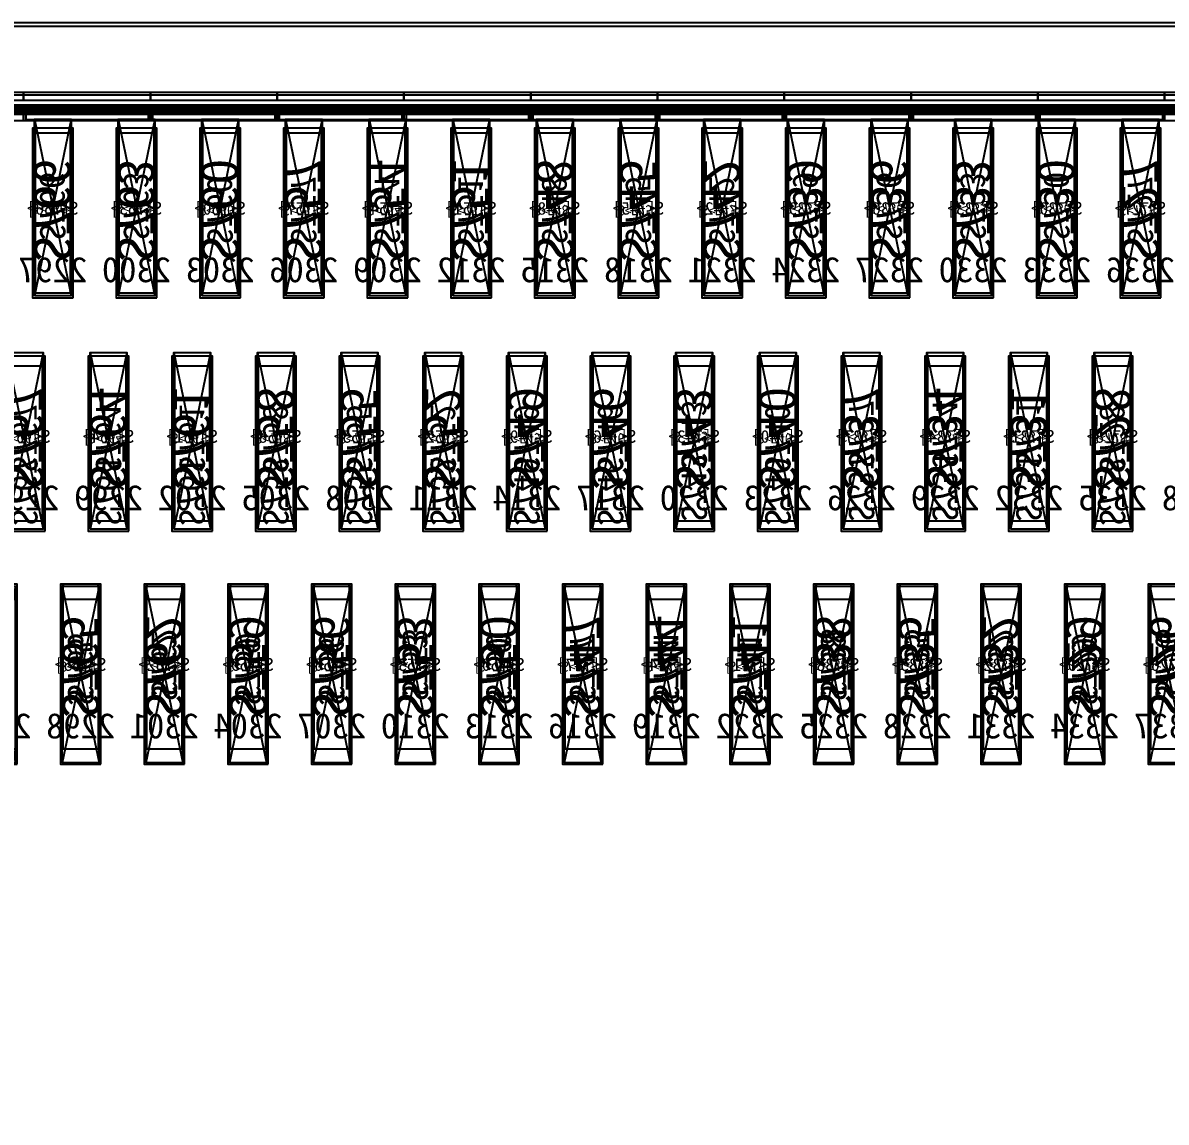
# Model space of a CAD drawing. Header units: millimetres. Extents: x 427 to 2444, y 137 to 817.
# Drawn here: x 1140.5465 to 1140.9974, y 301.2176 to 301.6514 of the extents above; entities that cross this region are included whole.
import ezdxf
from ezdxf.enums import TextEntityAlignment as Align

# ---------------------------------------------------------------- set-up
doc = ezdxf.new("R2010")
doc.units = ezdxf.units.MM
for name, color, linetype in [('L0', 211, 'Continuous'), ('L102', 91, 'Continuous'), ('L114', 213, 'Continuous'), ('L240', 60, 'Continuous'), ('L241', 200, 'Continuous'), ('L242', 51, 'Continuous'), ('L245', 53, 'Continuous'), ('L246', 93, 'Continuous'), ('L247', 13, 'Continuous'), ('L59', 140, 'Continuous'), ('L63', 4, 'Continuous'), ('L98', 150, 'Continuous')]:
    doc.layers.add(name, color=color, linetype=linetype)
doc.styles.add('txt', font='simhei.ttf')

# ---------------------------------------------------------------- blocks, each defined once
blk = doc.blocks.new('HX8394_F_PAD')
at = {"layer": 'L0'}
blk.add_lwpolyline([(-13.86, -0.4025), (-13.86, 0.4025), (13.86, 0.4025), (13.86, -0.4025), (-13.86, -0.4025)], close=True, dxfattribs=at)
at = {"layer": 'L241'}
blk.add_lwpolyline([(-13.9, -0.435), (-13.9, 0.435), (13.9, 0.435), (13.9, -0.435), (-13.9, -0.435)], close=True, dxfattribs=at)
at = {"layer": 'L242'}
for points in [[(-5.347, 0.3285), (-5.3485, 0.33), (-5.3485, 0.392), (-5.347, 0.3935), (-5.334, 0.3935), (-5.3325, 0.392), (-5.3325, 0.33), (-5.334, 0.3285), (-5.347, 0.3285)], [(-5.314, 0.3285), (-5.3155, 0.33), (-5.3155, 0.392), (-5.314, 0.3935), (-5.301, 0.3935), (-5.2995, 0.392), (-5.2995, 0.33), (-5.301, 0.3285), (-5.314, 0.3285)], [(-5.281, 0.3285), (-5.2825, 0.33), (-5.2825, 0.392), (-5.281, 0.3935), (-5.268, 0.3935), (-5.2665, 0.392), (-5.2665, 0.33), (-5.268, 0.3285), (-5.281, 0.3285)], [(-5.248, 0.3285), (-5.2495, 0.33), (-5.2495, 0.392), (-5.248, 0.3935), (-5.235, 0.3935), (-5.2335, 0.392), (-5.2335, 0.33), (-5.235, 0.3285), (-5.248, 0.3285)], [(-5.215, 0.3285), (-5.2165, 0.33), (-5.2165, 0.392), (-5.215, 0.3935), (-5.202, 0.3935), (-5.2005, 0.392), (-5.2005, 0.33), (-5.202, 0.3285), (-5.215, 0.3285)], [(-5.182, 0.3285), (-5.1835, 0.33), (-5.1835, 0.392), (-5.182, 0.3935), (-5.169, 0.3935), (-5.1675, 0.392), (-5.1675, 0.33), (-5.169, 0.3285), (-5.182, 0.3285)], [(-5.149, 0.3285), (-5.1505, 0.33), (-5.1505, 0.392), (-5.149, 0.3935), (-5.136, 0.3935), (-5.1345, 0.392), (-5.1345, 0.33), (-5.136, 0.3285), (-5.149, 0.3285)], [(-5.116, 0.3285), (-5.1175, 0.33), (-5.1175, 0.392), (-5.116, 0.3935), (-5.103, 0.3935), (-5.1015, 0.392), (-5.1015, 0.33), (-5.103, 0.3285), (-5.116, 0.3285)], [(-5.083, 0.3285), (-5.0845, 0.33), (-5.0845, 0.392), (-5.083, 0.3935), (-5.07, 0.3935), (-5.0685, 0.392), (-5.0685, 0.33), (-5.07, 0.3285), (-5.083, 0.3285)], [(-5.05, 0.3285), (-5.0515, 0.33), (-5.0515, 0.392), (-5.05, 0.3935), (-5.037, 0.3935), (-5.0355, 0.392), (-5.0355, 0.33), (-5.037, 0.3285), (-5.05, 0.3285)], [(-5.017, 0.3285), (-5.0185, 0.33), (-5.0185, 0.392), (-5.017, 0.3935), (-5.004, 0.3935), (-5.0025, 0.392), (-5.0025, 0.33), (-5.004, 0.3285), (-5.017, 0.3285)], [(-4.984, 0.3285), (-4.9855, 0.33), (-4.9855, 0.392), (-4.984, 0.3935), (-4.971, 0.3935), (-4.9695, 0.392), (-4.9695, 0.33), (-4.971, 0.3285), (-4.984, 0.3285)], [(-4.951, 0.3285), (-4.9525, 0.33), (-4.9525, 0.392), (-4.951, 0.3935), (-4.938, 0.3935), (-4.9365, 0.392), (-4.9365, 0.33), (-4.938, 0.3285), (-4.951, 0.3285)], [(-4.918, 0.3285), (-4.9195, 0.33), (-4.9195, 0.392), (-4.918, 0.3935), (-4.905, 0.3935), (-4.9035, 0.392), (-4.9035, 0.33), (-4.905, 0.3285), (-4.918, 0.3285)], [(-5.336, 0.2385), (-5.3375, 0.24), (-5.3375, 0.302), (-5.336, 0.3035), (-5.323, 0.3035), (-5.3215, 0.302), (-5.3215, 0.24), (-5.323, 0.2385), (-5.336, 0.2385)], [(-5.303, 0.2385), (-5.3045, 0.24), (-5.3045, 0.302), (-5.303, 0.3035), (-5.29, 0.3035), (-5.2885, 0.302), (-5.2885, 0.24), (-5.29, 0.2385), (-5.303, 0.2385)], [(-5.27, 0.2385), (-5.2715, 0.24), (-5.2715, 0.302), (-5.27, 0.3035), (-5.257, 0.3035), (-5.2555, 0.302), (-5.2555, 0.24), (-5.257, 0.2385), (-5.27, 0.2385)], [(-5.237, 0.2385), (-5.2385, 0.24), (-5.2385, 0.302), (-5.237, 0.3035), (-5.224, 0.3035), (-5.2225, 0.302), (-5.2225, 0.24), (-5.224, 0.2385), (-5.237, 0.2385)], [(-5.204, 0.2385), (-5.2055, 0.24), (-5.2055, 0.302), (-5.204, 0.3035), (-5.191, 0.3035), (-5.1895, 0.302), (-5.1895, 0.24), (-5.191, 0.2385), (-5.204, 0.2385)], [(-5.171, 0.2385), (-5.1725, 0.24), (-5.1725, 0.302), (-5.171, 0.3035), (-5.158, 0.3035), (-5.1565, 0.302), (-5.1565, 0.24), (-5.158, 0.2385), (-5.171, 0.2385)], [(-5.138, 0.2385), (-5.1395, 0.24), (-5.1395, 0.302), (-5.138, 0.3035), (-5.125, 0.3035), (-5.1235, 0.302), (-5.1235, 0.24), (-5.125, 0.2385), (-5.138, 0.2385)], [(-5.105, 0.2385), (-5.1065, 0.24), (-5.1065, 0.302), (-5.105, 0.3035), (-5.092, 0.3035), (-5.0905, 0.302), (-5.0905, 0.24), (-5.092, 0.2385), (-5.105, 0.2385)], [(-5.072, 0.2385), (-5.0735, 0.24), (-5.0735, 0.302), (-5.072, 0.3035), (-5.059, 0.3035), (-5.0575, 0.302), (-5.0575, 0.24), (-5.059, 0.2385), (-5.072, 0.2385)], [(-5.039, 0.2385), (-5.0405, 0.24), (-5.0405, 0.302), (-5.039, 0.3035), (-5.026, 0.3035), (-5.0245, 0.302), (-5.0245, 0.24), (-5.026, 0.2385), (-5.039, 0.2385)], [(-5.006, 0.2385), (-5.0075, 0.24), (-5.0075, 0.302), (-5.006, 0.3035), (-4.993, 0.3035), (-4.9915, 0.302), (-4.9915, 0.24), (-4.993, 0.2385), (-5.006, 0.2385)], [(-4.973, 0.2385), (-4.9745, 0.24), (-4.9745, 0.302), (-4.973, 0.3035), (-4.96, 0.3035), (-4.9585, 0.302), (-4.9585, 0.24), (-4.96, 0.2385), (-4.973, 0.2385)], [(-4.94, 0.2385), (-4.9415, 0.24), (-4.9415, 0.302), (-4.94, 0.3035), (-4.927, 0.3035), (-4.9255, 0.302), (-4.9255, 0.24), (-4.927, 0.2385), (-4.94, 0.2385)], [(-4.907, 0.2385), (-4.9085, 0.24), (-4.9085, 0.302), (-4.907, 0.3035), (-4.894, 0.3035), (-4.8925, 0.302), (-4.8925, 0.24), (-4.894, 0.2385), (-4.907, 0.2385)], [(-5.358, 0.1485), (-5.3595, 0.15), (-5.3595, 0.212), (-5.358, 0.2135), (-5.345, 0.2135), (-5.3435, 0.212), (-5.3435, 0.15), (-5.345, 0.1485), (-5.358, 0.1485)], [(-5.325, 0.1485), (-5.3265, 0.15), (-5.3265, 0.212), (-5.325, 0.2135), (-5.312, 0.2135), (-5.3105, 0.212), (-5.3105, 0.15), (-5.312, 0.1485), (-5.325, 0.1485)], [(-5.292, 0.1485), (-5.2935, 0.15), (-5.2935, 0.212), (-5.292, 0.2135), (-5.279, 0.2135), (-5.2775, 0.212), (-5.2775, 0.15), (-5.279, 0.1485), (-5.292, 0.1485)], [(-5.259, 0.1485), (-5.2605, 0.15), (-5.2605, 0.212), (-5.259, 0.2135), (-5.246, 0.2135), (-5.2445, 0.212), (-5.2445, 0.15), (-5.246, 0.1485), (-5.259, 0.1485)], [(-5.226, 0.1485), (-5.2275, 0.15), (-5.2275, 0.212), (-5.226, 0.2135), (-5.213, 0.2135), (-5.2115, 0.212), (-5.2115, 0.15), (-5.213, 0.1485), (-5.226, 0.1485)], [(-5.193, 0.1485), (-5.1945, 0.15), (-5.1945, 0.212), (-5.193, 0.2135), (-5.18, 0.2135), (-5.1785, 0.212), (-5.1785, 0.15), (-5.18, 0.1485), (-5.193, 0.1485)], [(-5.16, 0.1485), (-5.1615, 0.15), (-5.1615, 0.212), (-5.16, 0.2135), (-5.147, 0.2135), (-5.1455, 0.212), (-5.1455, 0.15), (-5.147, 0.1485), (-5.16, 0.1485)], [(-5.127, 0.1485), (-5.1285, 0.15), (-5.1285, 0.212), (-5.127, 0.2135), (-5.114, 0.2135), (-5.1125, 0.212), (-5.1125, 0.15), (-5.114, 0.1485), (-5.127, 0.1485)], [(-5.094, 0.1485), (-5.0955, 0.15), (-5.0955, 0.212), (-5.094, 0.2135), (-5.081, 0.2135), (-5.0795, 0.212), (-5.0795, 0.15), (-5.081, 0.1485), (-5.094, 0.1485)], [(-5.061, 0.1485), (-5.0625, 0.15), (-5.0625, 0.212), (-5.061, 0.2135), (-5.048, 0.2135), (-5.0465, 0.212), (-5.0465, 0.15), (-5.048, 0.1485), (-5.061, 0.1485)], [(-5.028, 0.1485), (-5.0295, 0.15), (-5.0295, 0.212), (-5.028, 0.2135), (-5.015, 0.2135), (-5.0135, 0.212), (-5.0135, 0.15), (-5.015, 0.1485), (-5.028, 0.1485)], [(-4.995, 0.1485), (-4.9965, 0.15), (-4.9965, 0.212), (-4.995, 0.2135), (-4.982, 0.2135), (-4.9805, 0.212), (-4.9805, 0.15), (-4.982, 0.1485), (-4.995, 0.1485)], [(-4.962, 0.1485), (-4.9635, 0.15), (-4.9635, 0.212), (-4.962, 0.2135), (-4.949, 0.2135), (-4.9475, 0.212), (-4.9475, 0.15), (-4.949, 0.1485), (-4.962, 0.1485)], [(-4.929, 0.1485), (-4.9305, 0.15), (-4.9305, 0.212), (-4.929, 0.2135), (-4.916, 0.2135), (-4.9145, 0.212), (-4.9145, 0.15), (-4.916, 0.1485), (-4.929, 0.1485)]]:
    blk.add_lwpolyline(points, close=True, dxfattribs=at)
at = {"layer": 'L247', "style": 'txt'}
for s, p in [('S730', (-5.3075, 0.362666)), ('S733', (-5.2745, 0.362666)), ('S736', (-5.2415, 0.362666)), ('S739', (-5.2085, 0.362666)), ('S763', (-4.9445, 0.362666)), ('S766', (-4.9115, 0.362666)), ('S727', (-5.3405, 0.361)), ('S742', (-5.1755, 0.361)), ('S745', (-5.1425, 0.361)), ('S748', (-5.1095, 0.361)), ('S751', (-5.0765, 0.361)), ('S754', (-5.0435, 0.361)), ('S757', (-5.0105, 0.361)), ('S760', (-4.9775, 0.361)), ('S731', (-5.2965, 0.272666)), ('S734', (-5.2635, 0.272666)), ('S737', (-5.2305, 0.272666)), ('S743', (-5.1645, 0.272666)), ('S764', (-4.9335, 0.271)), ('S728', (-5.3295, 0.271)), ('S740', (-5.1975, 0.271)), ('S746', (-5.1315, 0.271)), ('S749', (-5.0985, 0.271)), ('S752', (-5.0655, 0.271)), ('S755', (-5.0325, 0.271)), ('S758', (-4.9995, 0.271)), ('S761', (-4.9665, 0.271)), ('S767', (-4.9005, 0.271)), ('S726', (-5.3515, 0.182666)), ('S732', (-5.2855, 0.182666)), ('S735', (-5.2525, 0.182666)), ('S738', (-5.2195, 0.182666)), ('S741', (-5.1865, 0.181)), ('S744', (-5.1535, 0.181)), ('S747', (-5.1205, 0.181)), ('S753', (-5.0545, 0.182666)), ('S756', (-5.0215, 0.181)), ('S762', (-4.9555, 0.182666)), ('S729', (-5.3185, 0.181)), ('S750', (-5.0875, 0.181)), ('S759', (-4.9885, 0.181)), ('S765', (-4.9225, 0.181))]:
    blk.add_text(s, height=0.01, rotation=90, dxfattribs=at).set_placement(p, align=Align.MIDDLE_CENTER)
blk = doc.blocks.new('NTBUMP_65X16')
at = {"layer": 'L242'}
blk.add_lwpolyline([(-0.008, -0.0325), (-0.008, 0.0325), (0.008, 0.0325), (0.008, -0.0325), (-0.008, -0.0325)], close=True, dxfattribs=at)
blk = doc.blocks.new('ILI9881C_AA_NTBUMP_PM_875UM')
at = {"layer": 'L241'}
blk.add_lwpolyline([(-13.92, -0.4375), (-13.92, 0.4375), (13.92, 0.4375), (13.92, -0.4375), (-13.92, -0.4375)], close=True, dxfattribs=at)
at = {"rotation": 180}
for p in [(-5.3405, 0.365), (-5.3075, 0.365), (-5.2745, 0.365), (-5.2415, 0.365), (-5.2085, 0.365), (-5.1755, 0.365), (-5.1425, 0.365), (-5.1095, 0.365), (-5.0765, 0.365), (-5.0435, 0.365), (-5.0105, 0.365), (-4.9775, 0.365), (-4.9445, 0.365), (-4.9115, 0.365), (-5.3295, 0.275), (-5.2965, 0.275), (-5.2635, 0.275), (-5.2305, 0.275), (-5.1975, 0.275), (-5.1645, 0.275), (-5.1315, 0.275), (-5.0985, 0.275), (-5.0655, 0.275), (-5.0325, 0.275), (-4.9995, 0.275), (-4.9665, 0.275), (-4.9335, 0.275), (-4.9005, 0.275), (-5.3515, 0.185), (-5.3185, 0.185), (-5.2855, 0.185), (-5.2525, 0.185), (-5.2195, 0.185), (-5.1865, 0.185), (-5.1535, 0.185), (-5.1205, 0.185), (-5.0875, 0.185), (-5.0545, 0.185), (-5.0215, 0.185), (-4.9885, 0.185), (-4.9555, 0.185), (-4.9225, 0.185)]:
    blk.add_blockref('NTBUMP_65X16', p, dxfattribs=at)
at = {"layer": 'L246', "style": 'txt'}
for s, p in [('S727', (-5.3405, 0.365)), ('S730', (-5.3075, 0.365)), ('S733', (-5.2745, 0.365)), ('S736', (-5.2415, 0.365)), ('S739', (-5.2085, 0.365)), ('S742', (-5.1755, 0.365)), ('S745', (-5.1425, 0.365)), ('S748', (-5.1095, 0.365)), ('S751', (-5.0765, 0.365)), ('S754', (-5.0435, 0.365)), ('S757', (-5.0105, 0.365)), ('S760', (-4.9775, 0.365)), ('S763', (-4.9445, 0.365)), ('S766', (-4.9115, 0.365)), ('S728', (-5.3295, 0.275)), ('S731', (-5.2965, 0.275)), ('S734', (-5.2635, 0.275)), ('S737', (-5.2305, 0.275)), ('S740', (-5.1975, 0.275)), ('S743', (-5.1645, 0.275)), ('S746', (-5.1315, 0.275)), ('S749', (-5.0985, 0.275)), ('S752', (-5.0655, 0.275)), ('S755', (-5.0325, 0.275)), ('S758', (-4.9995, 0.275)), ('S761', (-4.9665, 0.275)), ('S764', (-4.9335, 0.275)), ('S767', (-4.9005, 0.275)), ('S726', (-5.3515, 0.185)), ('S729', (-5.3185, 0.185)), ('S732', (-5.2855, 0.185)), ('S735', (-5.2525, 0.185)), ('S738', (-5.2195, 0.185)), ('S741', (-5.1865, 0.185)), ('S744', (-5.1535, 0.185)), ('S747', (-5.1205, 0.185)), ('S750', (-5.0875, 0.185)), ('S753', (-5.0545, 0.185)), ('S756', (-5.0215, 0.185)), ('S759', (-4.9885, 0.185)), ('S762', (-4.9555, 0.185)), ('S765', (-4.9225, 0.185))]:
    blk.add_text(s, height=0.015, rotation=90, dxfattribs=at).set_placement(p, align=Align.MIDDLE_CENTER)
for s, p in [('2336', (-5.3405, 0.341666)), ('2333', (-5.3075, 0.341666)), ('2330', (-5.2745, 0.341666)), ('2327', (-5.2415, 0.341666)), ('2324', (-5.2085, 0.341666)), ('2321', (-5.1755, 0.341666)), ('2318', (-5.1425, 0.341666)), ('2315', (-5.1095, 0.341666)), ('2312', (-5.0765, 0.341666)), ('2309', (-5.0435, 0.341666)), ('2306', (-5.0105, 0.341666)), ('2303', (-4.9775, 0.341666)), ('2300', (-4.9445, 0.341666)), ('2297', (-4.9115, 0.341666)), ('2338', (-5.3625, 0.251666)), ('2335', (-5.3295, 0.251666)), ('2332', (-5.2965, 0.251666)), ('2329', (-5.2635, 0.251666)), ('2326', (-5.2305, 0.251666)), ('2323', (-5.1975, 0.251666)), ('2320', (-5.1645, 0.251666)), ('2317', (-5.1315, 0.251666)), ('2314', (-5.0985, 0.251666)), ('2311', (-5.0655, 0.251666)), ('2308', (-5.0325, 0.251666)), ('2305', (-4.9995, 0.251666)), ('2302', (-4.9665, 0.251666)), ('2299', (-4.9335, 0.251666)), ('2296', (-4.9005, 0.251666)), ('2337', (-5.3515, 0.161666)), ('2334', (-5.3185, 0.161666)), ('2331', (-5.2855, 0.161666)), ('2328', (-5.2525, 0.161666)), ('2325', (-5.2195, 0.161666)), ('2322', (-5.1865, 0.161666)), ('2319', (-5.1535, 0.161666)), ('2316', (-5.1205, 0.161666)), ('2313', (-5.0875, 0.161666)), ('2310', (-5.0545, 0.161666)), ('2307', (-5.0215, 0.161666)), ('2304', (-4.9885, 0.161666)), ('2301', (-4.9555, 0.161666)), ('2298', (-4.9225, 0.161666)), ('2295', (-4.8895, 0.161666))]:
    blk.add_text(s, height=0.01, dxfattribs=at).set_placement(p, align=Align.MIDDLE_CENTER)
blk = doc.blocks.new('OUT_3BUMP')
at = {"layer": 'L242'}
for points in [[(0, 0.206), (0, 0.271), (0.016, 0.271), (0.016, 0.206), (0, 0.206)], [(0.011, 0.116), (0.011, 0.181), (0.027, 0.181), (0.027, 0.116), (0.011, 0.116)], [(0.022, 0.026), (0.022, 0.091), (0.038, 0.091), (0.038, 0.026), (0.022, 0.026)]]:
    blk.add_lwpolyline(points, close=True, dxfattribs=at)
blk = doc.blocks.new('JD9365Z_PAD_20170829_Y880')
at = {"layer": 'L241'}
blk.add_lwpolyline([(-13.95, -0.41), (-13.95, 0.41), (13.95, 0.41), (13.95, -0.41), (-13.95, -0.41)], close=True, dxfattribs=at)
at = {"row_count": 1, "column_count": 372, "row_spacing": 0.245, "column_spacing": 0.033}
blk.add_blockref('OUT_3BUMP', (-13.6645, 0.13), dxfattribs=at)
at = {"layer": 'L240', "style": 'txt'}
for s, p in [('S[727]', (-5.3405, 0.369333)), ('S[730]', (-5.3075, 0.369333)), ('S[733]', (-5.2745, 0.369333)), ('S[736]', (-5.2415, 0.369333)), ('S[739]', (-5.2085, 0.369333)), ('S[742]', (-5.1755, 0.369333)), ('S[745]', (-5.1425, 0.369333)), ('S[748]', (-5.1095, 0.369333)), ('S[751]', (-5.0765, 0.369333)), ('S[754]', (-5.0435, 0.369333)), ('S[757]', (-5.0105, 0.369333)), ('S[760]', (-4.9775, 0.369333)), ('S[763]', (-4.9445, 0.369333)), ('S[766]', (-4.9115, 0.369333)), ('S[728]', (-5.3295, 0.279333)), ('S[731]', (-5.2965, 0.279333)), ('S[734]', (-5.2635, 0.279333)), ('S[737]', (-5.2305, 0.279333)), ('S[740]', (-5.1975, 0.279333)), ('S[743]', (-5.1645, 0.279333)), ('S[746]', (-5.1315, 0.279333)), ('S[749]', (-5.0985, 0.279333)), ('S[752]', (-5.0655, 0.279333)), ('S[755]', (-5.0325, 0.279333)), ('S[758]', (-4.9995, 0.279333)), ('S[761]', (-4.9665, 0.279333)), ('S[764]', (-4.9335, 0.279333)), ('S[767]', (-4.9005, 0.279333)), ('S[726]', (-5.3515, 0.189333)), ('S[729]', (-5.3185, 0.189333)), ('S[732]', (-5.2855, 0.189333)), ('S[735]', (-5.2525, 0.189333)), ('S[738]', (-5.2195, 0.189333)), ('S[741]', (-5.1865, 0.189333)), ('S[744]', (-5.1535, 0.189333)), ('S[747]', (-5.1205, 0.189333)), ('S[750]', (-5.0875, 0.189333)), ('S[753]', (-5.0545, 0.189333)), ('S[756]', (-5.0215, 0.189333)), ('S[759]', (-4.9885, 0.189333)), ('S[762]', (-4.9555, 0.189333)), ('S[765]', (-4.9225, 0.189333))]:
    blk.add_text(s, height=0.005, dxfattribs=at).set_placement(p, align=Align.MIDDLE_CENTER)
blk = doc.blocks.new('NV3052C3P_BUMP_ORI_20190911')
at = {"layer": 'L241'}
blk.add_lwpolyline([(-13.8, -0.398), (-13.8, 0.398), (13.8, 0.398), (13.8, -0.398), (-13.8, -0.398)], close=True, dxfattribs=at)
at = {"layer": 'L242'}
for points in [[(-5.3485, 0.32), (-5.3485, 0.385), (-5.3325, 0.385), (-5.3325, 0.32), (-5.3485, 0.32)], [(-5.3155, 0.32), (-5.3155, 0.385), (-5.2995, 0.385), (-5.2995, 0.32), (-5.3155, 0.32)], [(-5.2825, 0.32), (-5.2825, 0.385), (-5.2665, 0.385), (-5.2665, 0.32), (-5.2825, 0.32)], [(-5.2495, 0.32), (-5.2495, 0.385), (-5.2335, 0.385), (-5.2335, 0.32), (-5.2495, 0.32)], [(-5.2165, 0.32), (-5.2165, 0.385), (-5.2005, 0.385), (-5.2005, 0.32), (-5.2165, 0.32)], [(-5.1835, 0.32), (-5.1835, 0.385), (-5.1675, 0.385), (-5.1675, 0.32), (-5.1835, 0.32)], [(-5.1505, 0.32), (-5.1505, 0.385), (-5.1345, 0.385), (-5.1345, 0.32), (-5.1505, 0.32)], [(-5.1175, 0.32), (-5.1175, 0.385), (-5.1015, 0.385), (-5.1015, 0.32), (-5.1175, 0.32)], [(-5.0845, 0.32), (-5.0845, 0.385), (-5.0685, 0.385), (-5.0685, 0.32), (-5.0845, 0.32)], [(-5.0515, 0.32), (-5.0515, 0.385), (-5.0355, 0.385), (-5.0355, 0.32), (-5.0515, 0.32)], [(-5.0185, 0.32), (-5.0185, 0.385), (-5.0025, 0.385), (-5.0025, 0.32), (-5.0185, 0.32)], [(-4.9855, 0.32), (-4.9855, 0.385), (-4.9695, 0.385), (-4.9695, 0.32), (-4.9855, 0.32)], [(-4.9525, 0.32), (-4.9525, 0.385), (-4.9365, 0.385), (-4.9365, 0.32), (-4.9525, 0.32)], [(-4.9195, 0.32), (-4.9195, 0.385), (-4.9035, 0.385), (-4.9035, 0.32), (-4.9195, 0.32)], [(-5.3375, 0.23), (-5.3375, 0.295), (-5.3215, 0.295), (-5.3215, 0.23), (-5.3375, 0.23)], [(-5.3045, 0.23), (-5.3045, 0.295), (-5.2885, 0.295), (-5.2885, 0.23), (-5.3045, 0.23)], [(-5.2715, 0.23), (-5.2715, 0.295), (-5.2555, 0.295), (-5.2555, 0.23), (-5.2715, 0.23)], [(-5.2385, 0.23), (-5.2385, 0.295), (-5.2225, 0.295), (-5.2225, 0.23), (-5.2385, 0.23)], [(-5.2055, 0.23), (-5.2055, 0.295), (-5.1895, 0.295), (-5.1895, 0.23), (-5.2055, 0.23)], [(-5.1725, 0.23), (-5.1725, 0.295), (-5.1565, 0.295), (-5.1565, 0.23), (-5.1725, 0.23)], [(-5.1395, 0.23), (-5.1395, 0.295), (-5.1235, 0.295), (-5.1235, 0.23), (-5.1395, 0.23)], [(-5.1065, 0.23), (-5.1065, 0.295), (-5.0905, 0.295), (-5.0905, 0.23), (-5.1065, 0.23)], [(-5.0735, 0.23), (-5.0735, 0.295), (-5.0575, 0.295), (-5.0575, 0.23), (-5.0735, 0.23)], [(-5.0405, 0.23), (-5.0405, 0.295), (-5.0245, 0.295), (-5.0245, 0.23), (-5.0405, 0.23)], [(-5.0075, 0.23), (-5.0075, 0.295), (-4.9915, 0.295), (-4.9915, 0.23), (-5.0075, 0.23)], [(-4.9745, 0.23), (-4.9745, 0.295), (-4.9585, 0.295), (-4.9585, 0.23), (-4.9745, 0.23)], [(-4.9415, 0.23), (-4.9415, 0.295), (-4.9255, 0.295), (-4.9255, 0.23), (-4.9415, 0.23)], [(-4.9085, 0.23), (-4.9085, 0.295), (-4.8925, 0.295), (-4.8925, 0.23), (-4.9085, 0.23)], [(-5.3595, 0.14), (-5.3595, 0.205), (-5.3435, 0.205), (-5.3435, 0.14), (-5.3595, 0.14)], [(-5.3265, 0.14), (-5.3265, 0.205), (-5.3105, 0.205), (-5.3105, 0.14), (-5.3265, 0.14)], [(-5.2935, 0.14), (-5.2935, 0.205), (-5.2775, 0.205), (-5.2775, 0.14), (-5.2935, 0.14)], [(-5.2605, 0.14), (-5.2605, 0.205), (-5.2445, 0.205), (-5.2445, 0.14), (-5.2605, 0.14)], [(-5.2275, 0.14), (-5.2275, 0.205), (-5.2115, 0.205), (-5.2115, 0.14), (-5.2275, 0.14)], [(-5.1945, 0.14), (-5.1945, 0.205), (-5.1785, 0.205), (-5.1785, 0.14), (-5.1945, 0.14)], [(-5.1615, 0.14), (-5.1615, 0.205), (-5.1455, 0.205), (-5.1455, 0.14), (-5.1615, 0.14)], [(-5.1285, 0.14), (-5.1285, 0.205), (-5.1125, 0.205), (-5.1125, 0.14), (-5.1285, 0.14)], [(-5.0955, 0.14), (-5.0955, 0.205), (-5.0795, 0.205), (-5.0795, 0.14), (-5.0955, 0.14)], [(-5.0625, 0.14), (-5.0625, 0.205), (-5.0465, 0.205), (-5.0465, 0.14), (-5.0625, 0.14)], [(-5.0295, 0.14), (-5.0295, 0.205), (-5.0135, 0.205), (-5.0135, 0.14), (-5.0295, 0.14)], [(-4.9965, 0.14), (-4.9965, 0.205), (-4.9805, 0.205), (-4.9805, 0.14), (-4.9965, 0.14)], [(-4.9635, 0.14), (-4.9635, 0.205), (-4.9475, 0.205), (-4.9475, 0.14), (-4.9635, 0.14)], [(-4.9305, 0.14), (-4.9305, 0.205), (-4.9145, 0.205), (-4.9145, 0.14), (-4.9305, 0.14)]]:
    blk.add_lwpolyline(points, close=True, dxfattribs=at)
at = {"layer": 'L245', "style": 'txt'}
for s, p in [('S<727>', (-5.340527, 0.353333)), ('S<730>', (-5.307527, 0.353333)), ('S<733>', (-5.274527, 0.353333)), ('S<736>', (-5.241527, 0.353333)), ('S<739>', (-5.208527, 0.353333)), ('S<742>', (-5.175527, 0.353333)), ('S<745>', (-5.142527, 0.353333)), ('S<748>', (-5.109527, 0.353333)), ('S<751>', (-5.076527, 0.353333)), ('S<754>', (-5.043527, 0.353333)), ('S<757>', (-5.010527, 0.353333)), ('S<760>', (-4.977527, 0.353333)), ('S<763>', (-4.944527, 0.353333)), ('S<766>', (-4.911527, 0.353333)), ('S<728>', (-5.329527, 0.263333)), ('S<731>', (-5.296527, 0.263333)), ('S<734>', (-5.263527, 0.263333)), ('S<737>', (-5.230527, 0.263333)), ('S<740>', (-5.197527, 0.263333)), ('S<743>', (-5.164527, 0.263333)), ('S<746>', (-5.131527, 0.263333)), ('S<749>', (-5.098527, 0.263333)), ('S<752>', (-5.065527, 0.263333)), ('S<755>', (-5.032527, 0.263333)), ('S<758>', (-4.999527, 0.263333)), ('S<761>', (-4.966527, 0.263333)), ('S<764>', (-4.933527, 0.263333)), ('S<767>', (-4.900527, 0.263333)), ('S<726>', (-5.351527, 0.173333)), ('S<729>', (-5.318527, 0.173333)), ('S<732>', (-5.285527, 0.173333)), ('S<735>', (-5.252527, 0.173333)), ('S<738>', (-5.219527, 0.173333)), ('S<741>', (-5.186527, 0.173333)), ('S<744>', (-5.153527, 0.173333)), ('S<747>', (-5.120527, 0.173333)), ('S<750>', (-5.087527, 0.173333)), ('S<753>', (-5.054527, 0.173333)), ('S<756>', (-5.021527, 0.173333)), ('S<759>', (-4.988527, 0.173333)), ('S<762>', (-4.955527, 0.173333)), ('S<765>', (-4.922527, 0.173333))]:
    blk.add_text(s, height=0.005, dxfattribs=at).set_placement(p, align=Align.MIDDLE_CENTER)
blk = doc.blocks.new('BUMP_14_65')
at = {"layer": 'L242'}
blk.add_lwpolyline([(-0.007, -0.022), (-0.007, 0.043), (0.007, 0.043), (0.007, -0.022), (-0.007, -0.022)], close=True, dxfattribs=at)
blk = doc.blocks.new('FL11283_A_OTHER')
at = {"layer": 'L102'}
blk.add_lwpolyline([(-13.86, 0), (-13.86, 0.41), (0, 0.41), (0, 0), (-13.86, 0)], close=True, dxfattribs=at)
at = {"layer": 'L241'}
blk.add_lwpolyline([(-13.86, -0.41), (-13.86, 0.41), (13.86, 0.41), (13.86, 0.404), (-13.854, 0.404), (-13.854, -0.404), (13.854, -0.404), (13.854, 0.404), (13.86, 0.404), (13.86, -0.41), (-13.86, -0.41)], close=True, dxfattribs=at)
at = {"layer": 'L59'}
blk.add_lwpolyline([(-13.86, -0.41), (-13.86, 0.41), (13.86, 0.41), (13.86, -0.41), (-13.86, -0.41)], close=True, dxfattribs=at)
for p in [(-5.3405, 0.358), (-5.3075, 0.358), (-5.2745, 0.358), (-5.2415, 0.358), (-5.2085, 0.358), (-5.1755, 0.358), (-5.1425, 0.358), (-5.1095, 0.358), (-5.0765, 0.358), (-5.0435, 0.358), (-5.0105, 0.358), (-4.9775, 0.358), (-4.9445, 0.358), (-4.9115, 0.358), (-5.3295, 0.268), (-5.2965, 0.268), (-5.2635, 0.268), (-5.2305, 0.268), (-5.1975, 0.268), (-5.1645, 0.268), (-5.1315, 0.268), (-5.0985, 0.268), (-5.0655, 0.268), (-5.0325, 0.268), (-4.9995, 0.268), (-4.9665, 0.268), (-4.9335, 0.268), (-4.9005, 0.268), (-5.3515, 0.178), (-5.3185, 0.178), (-5.2855, 0.178), (-5.2525, 0.178), (-5.2195, 0.178), (-5.1865, 0.178), (-5.1535, 0.178), (-5.1205, 0.178), (-5.0875, 0.178), (-5.0545, 0.178), (-5.0215, 0.178), (-4.9885, 0.178), (-4.9555, 0.178), (-4.9225, 0.178)]:
    blk.add_blockref('BUMP_14_65', p)
at = {"layer": 'L102', "style": 'txt'}
for s, p in [('S727', (-5.3405, 0.3685)), ('S730', (-5.3075, 0.370166)), ('S733', (-5.2745, 0.370166)), ('S736', (-5.2415, 0.370166)), ('S739', (-5.2085, 0.370166)), ('S742', (-5.1755, 0.3685)), ('S745', (-5.1425, 0.3685)), ('S748', (-5.1095, 0.3685)), ('S751', (-5.0765, 0.3685)), ('S754', (-5.0435, 0.3685)), ('S757', (-5.0105, 0.3685)), ('S760', (-4.9775, 0.3685)), ('S763', (-4.9445, 0.370166)), ('S766', (-4.9115, 0.370166)), ('S731', (-5.2965, 0.259166)), ('S734', (-5.2635, 0.259166)), ('S737', (-5.2305, 0.259166)), ('S743', (-5.1645, 0.259166)), ('S764', (-4.9335, 0.2575)), ('S728', (-5.3295, 0.2575)), ('S740', (-5.1975, 0.2575)), ('S746', (-5.1315, 0.2575)), ('S749', (-5.0985, 0.2575)), ('S752', (-5.0655, 0.2575)), ('S755', (-5.0325, 0.2575)), ('S758', (-4.9995, 0.2575)), ('S761', (-4.9665, 0.2575)), ('S767', (-4.9005, 0.2575)), ('S726', (-5.3515, 0.188166)), ('S729', (-5.3185, 0.1865)), ('S732', (-5.2855, 0.188166)), ('S735', (-5.2525, 0.188166)), ('S738', (-5.2195, 0.188166)), ('S741', (-5.1865, 0.1865)), ('S744', (-5.1535, 0.1865)), ('S747', (-5.1205, 0.1865)), ('S750', (-5.0875, 0.1865)), ('S753', (-5.0545, 0.188166)), ('S756', (-5.0215, 0.1865)), ('S759', (-4.9885, 0.1865)), ('S762', (-4.9555, 0.188166)), ('S765', (-4.9225, 0.1865))]:
    blk.add_text(s, height=0.01, rotation=90, dxfattribs=at).set_placement(p, align=Align.MIDDLE_CENTER)
blk = doc.blocks.new('GC9702_LCDPAD_BUMP')
at = {"layer": 'L242'}
blk.add_lwpolyline([(-0.008, -0.0325), (-0.008, 0.0325), (0.008, 0.0325), (0.008, -0.0325), (-0.008, -0.0325)], close=True, dxfattribs=at)
blk = doc.blocks.new('GC9702_BUMP_NOCOMPENSATION')
at = {"layer": 'L114', "const_width": 0.004}
for points in [[(-5.4, 0.378), (-5.35, 0.378)], [(-5.4, 0.378), (-5.35, 0.378)], [(-5.4, 0.378), (-5.35, 0.378)], [(-5.4, 0.378), (-5.35, 0.378)], [(-5.35, 0.378), (-5.3, 0.378)], [(-5.35, 0.378), (-5.3, 0.378)], [(-5.35, 0.378), (-5.3, 0.378)], [(-5.35, 0.378), (-5.3, 0.378)], [(-5.3, 0.378), (-5.25, 0.378)], [(-5.3, 0.378), (-5.25, 0.378)], [(-5.3, 0.378), (-5.25, 0.378)], [(-5.3, 0.378), (-5.25, 0.378)], [(-5.25, 0.378), (-5.2, 0.378)], [(-5.25, 0.378), (-5.2, 0.378)], [(-5.25, 0.378), (-5.2, 0.378)], [(-5.25, 0.378), (-5.2, 0.378)], [(-5.2, 0.378), (-5.15, 0.378)], [(-5.2, 0.378), (-5.15, 0.378)], [(-5.2, 0.378), (-5.15, 0.378)], [(-5.2, 0.378), (-5.15, 0.378)], [(-5.15, 0.378), (-5.1, 0.378)], [(-5.15, 0.378), (-5.1, 0.378)], [(-5.15, 0.378), (-5.1, 0.378)], [(-5.15, 0.378), (-5.1, 0.378)], [(-5.1, 0.378), (-5.05, 0.378)], [(-5.1, 0.378), (-5.05, 0.378)], [(-5.1, 0.378), (-5.05, 0.378)], [(-5.1, 0.378), (-5.05, 0.378)], [(-5.05, 0.378), (-5, 0.378)], [(-5.05, 0.378), (-5, 0.378)], [(-5.05, 0.378), (-5, 0.378)], [(-5.05, 0.378), (-5, 0.378)], [(-5, 0.378), (-4.95, 0.378)], [(-5, 0.378), (-4.95, 0.378)], [(-5, 0.378), (-4.95, 0.378)], [(-5, 0.378), (-4.95, 0.378)], [(-4.95, 0.378), (-4.9, 0.378)], [(-4.95, 0.378), (-4.9, 0.378)], [(-4.95, 0.378), (-4.9, 0.378)], [(-4.95, 0.378), (-4.9, 0.378)], [(-4.9, 0.378), (-4.85, 0.378)], [(-4.9, 0.378), (-4.85, 0.378)], [(-4.9, 0.378), (-4.85, 0.378)], [(-4.9, 0.378), (-4.85, 0.378)]]:
    blk.add_lwpolyline(points, dxfattribs=at)
at = {"layer": 'L114'}
for points in [[(-5.4, 0.374), (-5.4, 0.38), (-5.35, 0.38), (-5.35, 0.374), (-5.4, 0.374)], [(-5.4, 0.374), (-5.4, 0.38), (-5.35, 0.38), (-5.35, 0.374), (-5.4, 0.374)], [(-5.35, 0.374), (-5.35, 0.38), (-5.3, 0.38), (-5.3, 0.374), (-5.35, 0.374)], [(-5.35, 0.374), (-5.35, 0.38), (-5.3, 0.38), (-5.3, 0.374), (-5.35, 0.374)], [(-5.34926, 0.37443), (-5.34926, 0.379), (-5.30082, 0.379), (-5.30082, 0.37443), (-5.34926, 0.37443)], [(-5.34926, 0.37443), (-5.34926, 0.379), (-5.30082, 0.379), (-5.30082, 0.37443), (-5.34926, 0.37443)], [(-5.3, 0.374), (-5.3, 0.38), (-5.25, 0.38), (-5.25, 0.374), (-5.3, 0.374)], [(-5.3, 0.374), (-5.3, 0.38), (-5.25, 0.38), (-5.25, 0.374), (-5.3, 0.374)], [(-5.29926, 0.37443), (-5.29926, 0.379), (-5.25082, 0.379), (-5.25082, 0.37443), (-5.29926, 0.37443)], [(-5.29926, 0.37443), (-5.29926, 0.379), (-5.25082, 0.379), (-5.25082, 0.37443), (-5.29926, 0.37443)], [(-5.25, 0.374), (-5.25, 0.38), (-5.2, 0.38), (-5.2, 0.374), (-5.25, 0.374)], [(-5.25, 0.374), (-5.25, 0.38), (-5.2, 0.38), (-5.2, 0.374), (-5.25, 0.374)], [(-5.24926, 0.37443), (-5.24926, 0.379), (-5.20082, 0.379), (-5.20082, 0.37443), (-5.24926, 0.37443)], [(-5.24926, 0.37443), (-5.24926, 0.379), (-5.20082, 0.379), (-5.20082, 0.37443), (-5.24926, 0.37443)], [(-5.2, 0.374), (-5.2, 0.38), (-5.15, 0.38), (-5.15, 0.374), (-5.2, 0.374)], [(-5.2, 0.374), (-5.2, 0.38), (-5.15, 0.38), (-5.15, 0.374), (-5.2, 0.374)], [(-5.19926, 0.37443), (-5.19926, 0.379), (-5.15082, 0.379), (-5.15082, 0.37443), (-5.19926, 0.37443)], [(-5.19926, 0.37443), (-5.19926, 0.379), (-5.15082, 0.379), (-5.15082, 0.37443), (-5.19926, 0.37443)], [(-5.15, 0.374), (-5.15, 0.38), (-5.1, 0.38), (-5.1, 0.374), (-5.15, 0.374)], [(-5.15, 0.374), (-5.15, 0.38), (-5.1, 0.38), (-5.1, 0.374), (-5.15, 0.374)], [(-5.14926, 0.37443), (-5.14926, 0.379), (-5.10082, 0.379), (-5.10082, 0.37443), (-5.14926, 0.37443)], [(-5.14926, 0.37443), (-5.14926, 0.379), (-5.10082, 0.379), (-5.10082, 0.37443), (-5.14926, 0.37443)], [(-5.1, 0.374), (-5.1, 0.38), (-5.05, 0.38), (-5.05, 0.374), (-5.1, 0.374)], [(-5.1, 0.374), (-5.1, 0.38), (-5.05, 0.38), (-5.05, 0.374), (-5.1, 0.374)], [(-5.09926, 0.37443), (-5.09926, 0.379), (-5.05082, 0.379), (-5.05082, 0.37443), (-5.09926, 0.37443)], [(-5.09926, 0.37443), (-5.09926, 0.379), (-5.05082, 0.379), (-5.05082, 0.37443), (-5.09926, 0.37443)], [(-5.05, 0.374), (-5.05, 0.38), (-5, 0.38), (-5, 0.374), (-5.05, 0.374)], [(-5.05, 0.374), (-5.05, 0.38), (-5, 0.38), (-5, 0.374), (-5.05, 0.374)], [(-5.04926, 0.37443), (-5.04926, 0.379), (-5.00082, 0.379), (-5.00082, 0.37443), (-5.04926, 0.37443)], [(-5.04926, 0.37443), (-5.04926, 0.379), (-5.00082, 0.379), (-5.00082, 0.37443), (-5.04926, 0.37443)], [(-5, 0.374), (-5, 0.38), (-4.95, 0.38), (-4.95, 0.374), (-5, 0.374)], [(-5, 0.374), (-5, 0.38), (-4.95, 0.38), (-4.95, 0.374), (-5, 0.374)], [(-4.99926, 0.37443), (-4.99926, 0.379), (-4.95082, 0.379), (-4.95082, 0.37443), (-4.99926, 0.37443)], [(-4.99926, 0.37443), (-4.99926, 0.379), (-4.95082, 0.379), (-4.95082, 0.37443), (-4.99926, 0.37443)], [(-4.95, 0.374), (-4.95, 0.38), (-4.9, 0.38), (-4.9, 0.374), (-4.95, 0.374)], [(-4.95, 0.374), (-4.95, 0.38), (-4.9, 0.38), (-4.9, 0.374), (-4.95, 0.374)], [(-4.94926, 0.37443), (-4.94926, 0.379), (-4.90082, 0.379), (-4.90082, 0.37443), (-4.94926, 0.37443)], [(-4.94926, 0.37443), (-4.94926, 0.379), (-4.90082, 0.379), (-4.90082, 0.37443), (-4.94926, 0.37443)], [(-4.9, 0.374), (-4.9, 0.38), (-4.85, 0.38), (-4.85, 0.374), (-4.9, 0.374)], [(-4.9, 0.374), (-4.9, 0.38), (-4.85, 0.38), (-4.85, 0.374), (-4.9, 0.374)]]:
    blk.add_lwpolyline(points, close=True, dxfattribs=at)
at = {"layer": 'L241'}
for points in [[(-5.4, 0.382), (-5.4, 0.385), (-5.35, 0.385), (-5.35, 0.382), (-5.4, 0.382)], [(-5.4, 0.382), (-5.4, 0.385), (-5.35, 0.385), (-5.35, 0.382), (-5.4, 0.382)], [(-5.35, 0.382), (-5.35, 0.385), (-5.3, 0.385), (-5.3, 0.382), (-5.35, 0.382)], [(-5.35, 0.382), (-5.35, 0.385), (-5.3, 0.385), (-5.3, 0.382), (-5.35, 0.382)], [(-5.3, 0.382), (-5.3, 0.385), (-5.25, 0.385), (-5.25, 0.382), (-5.3, 0.382)], [(-5.3, 0.382), (-5.3, 0.385), (-5.25, 0.385), (-5.25, 0.382), (-5.3, 0.382)], [(-5.25, 0.382), (-5.25, 0.385), (-5.2, 0.385), (-5.2, 0.382), (-5.25, 0.382)], [(-5.25, 0.382), (-5.25, 0.385), (-5.2, 0.385), (-5.2, 0.382), (-5.25, 0.382)], [(-5.2, 0.382), (-5.2, 0.385), (-5.15, 0.385), (-5.15, 0.382), (-5.2, 0.382)], [(-5.2, 0.382), (-5.2, 0.385), (-5.15, 0.385), (-5.15, 0.382), (-5.2, 0.382)], [(-5.15, 0.382), (-5.15, 0.385), (-5.1, 0.385), (-5.1, 0.382), (-5.15, 0.382)], [(-5.15, 0.382), (-5.15, 0.385), (-5.1, 0.385), (-5.1, 0.382), (-5.15, 0.382)], [(-5.1, 0.382), (-5.1, 0.385), (-5.05, 0.385), (-5.05, 0.382), (-5.1, 0.382)], [(-5.1, 0.382), (-5.1, 0.385), (-5.05, 0.385), (-5.05, 0.382), (-5.1, 0.382)], [(-5.05, 0.382), (-5.05, 0.385), (-5, 0.385), (-5, 0.382), (-5.05, 0.382)], [(-5.05, 0.382), (-5.05, 0.385), (-5, 0.385), (-5, 0.382), (-5.05, 0.382)], [(-5, 0.382), (-5, 0.385), (-4.95, 0.385), (-4.95, 0.382), (-5, 0.382)], [(-5, 0.382), (-5, 0.385), (-4.95, 0.385), (-4.95, 0.382), (-5, 0.382)], [(-4.95, 0.382), (-4.95, 0.385), (-4.9, 0.385), (-4.9, 0.382), (-4.95, 0.382)], [(-4.95, 0.382), (-4.95, 0.385), (-4.9, 0.385), (-4.9, 0.382), (-4.95, 0.382)], [(-4.9, 0.382), (-4.9, 0.385), (-4.85, 0.385), (-4.85, 0.382), (-4.9, 0.382)], [(-4.9, 0.382), (-4.9, 0.385), (-4.85, 0.385), (-4.85, 0.382), (-4.9, 0.382)]]:
    blk.add_lwpolyline(points, close=True, dxfattribs=at)
at = {"row_count": 1, "column_count": 413, "row_spacing": 0.065, "column_spacing": 0.033}
for p in [(-13.6235, 0.3365), (-13.6125, 0.2445), (-13.6015, 0.1525)]:
    blk.add_blockref('GC9702_LCDPAD_BUMP', p, dxfattribs=at)
at = {"layer": 'L98', "style": 'txt'}
for s, p in [('S<727>', (-5.3405, 0.3385)), ('S<730>', (-5.3075, 0.33917)), ('S<733>', (-5.2745, 0.33917)), ('S<736>', (-5.2415, 0.33917)), ('S<739>', (-5.2085, 0.33917)), ('S<742>', (-5.1755, 0.3385)), ('S<745>', (-5.1425, 0.3385)), ('S<748>', (-5.1095, 0.3385)), ('S<751>', (-5.0765, 0.3385)), ('S<754>', (-5.0435, 0.3385)), ('S<757>', (-5.0105, 0.3385)), ('S<760>', (-4.9775, 0.3385)), ('S<763>', (-4.9445, 0.33917)), ('S<766>', (-4.9115, 0.33917)), ('S<728>', (-5.3295, 0.2485)), ('S<731>', (-5.2965, 0.24917)), ('S<734>', (-5.2635, 0.24917)), ('S<737>', (-5.2305, 0.24917)), ('S<740>', (-5.1975, 0.2485)), ('S<743>', (-5.1645, 0.24917)), ('S<746>', (-5.1315, 0.2485)), ('S<749>', (-5.0985, 0.2485)), ('S<752>', (-5.0655, 0.2485)), ('S<755>', (-5.0325, 0.2485)), ('S<758>', (-4.9995, 0.2485)), ('S<761>', (-4.9665, 0.2485)), ('S<764>', (-4.9335, 0.2485)), ('S<767>', (-4.9005, 0.2485)), ('S<726>', (-5.3515, 0.15917)), ('S<729>', (-5.3185, 0.15917)), ('S<732>', (-5.2855, 0.15917)), ('S<735>', (-5.2525, 0.15917)), ('S<738>', (-5.2195, 0.15917)), ('S<741>', (-5.1865, 0.1585)), ('S<744>', (-5.1535, 0.1585)), ('S<747>', (-5.1205, 0.1585)), ('S<750>', (-5.0875, 0.1585)), ('S<753>', (-5.0545, 0.15917)), ('S<756>', (-5.0215, 0.1585)), ('S<759>', (-4.9885, 0.1585)), ('S<762>', (-4.9555, 0.15917)), ('S<765>', (-4.9225, 0.1585))]:
    blk.add_text(s, height=0.004, rotation=180, dxfattribs=at).set_placement(p, align=Align.MIDDLE_CENTER)
blk = doc.blocks.new('IC_GDS_ALL')
for name, p in [('ILI9881C_AA_NTBUMP_PM_875UM', (0, 0)), ('HX8394_F_PAD', (0, 0.004)), ('GC9702_BUMP_NOCOMPENSATION', (0, 0.0265)), ('NV3052C3P_BUMP_ORI_20190911', (0, 0.0125)), ('JD9365Z_PAD_20170829_Y880', (0, -0.0035)), ('FL11283_A_OTHER', (0, -0.0035))]:
    blk.add_blockref(name, p)
blk = doc.blocks.new('OUTPUT_PAD_SD')
at = {"color": 5, "linetype": 'Continuous'}
blk.add_lwpolyline([(0.00225, 0.078), (0.01675, 0.00825), (0.01675, 0.078), (0.00225, 0.00825)], dxfattribs=at)
at = {"layer": 'L63', "color": 5}
blk.add_lwpolyline([(0.00225, 0.00825), (0.00225, 0.078), (0.01675, 0.078), (0.01675, 0.00825), (0.00225, 0.00825)], close=True, dxfattribs=at)
blk = doc.blocks.new('OUTPUT_PAD_GATE')
at = {"color": 5, "linetype": 'Continuous'}
blk.add_lwpolyline([(0.00175, 0.07125), (0.01625, 0.0015), (0.01625, 0.07125), (0.00175, 0.0015)], dxfattribs=at)
at = {"layer": 'L63', "color": 5}
blk.add_lwpolyline([(0.00175, 0.0015), (0.00175, 0.07125), (0.01625, 0.07125), (0.01625, 0.0015), (0.00175, 0.0015)], close=True, dxfattribs=at)
blk = doc.blocks.new('IC_PAD_ALL')
at = {"row_count": 1, "row_spacing": 0.0685, "column_spacing": 0.066}
for name, p, column_count in [('OUTPUT_PAD_GATE', (0.004, 0.68425), 414), ('OUTPUT_PAD_SD', (0.0365, 0.6775), 414), ('OUTPUT_PAD_GATE', (0.026, 0.59225), 414), ('OUTPUT_PAD_SD', (0.0585, 0.5855), 413), ('OUTPUT_PAD_GATE', (-0.018, 0.5), 414), ('OUTPUT_PAD_SD', (0.0145, 0.49325), 414)]:
    blk.add_blockref(name, p, dxfattribs=dict(at, column_count=column_count))
blk = doc.blocks.new('IC_ALL')
at = {"yscale": -1, "rotation": 180}
blk.add_blockref('IC_GDS_ALL', (14, 0.4375), dxfattribs=at)
blk.add_blockref('IC_PAD_ALL', (0.3525, 0.083))
blk = doc.blocks.new('IC_FPC_OLB_ALL')
blk.add_blockref('IC_ALL', (1.188, 1.0245))

msp = doc.modelspace()

# ---------------------------------------------------------------- block references
msp.add_blockref('IC_FPC_OLB_ALL', (1120.45883, 299.75037))

doc.saveas('drawing.dxf')
